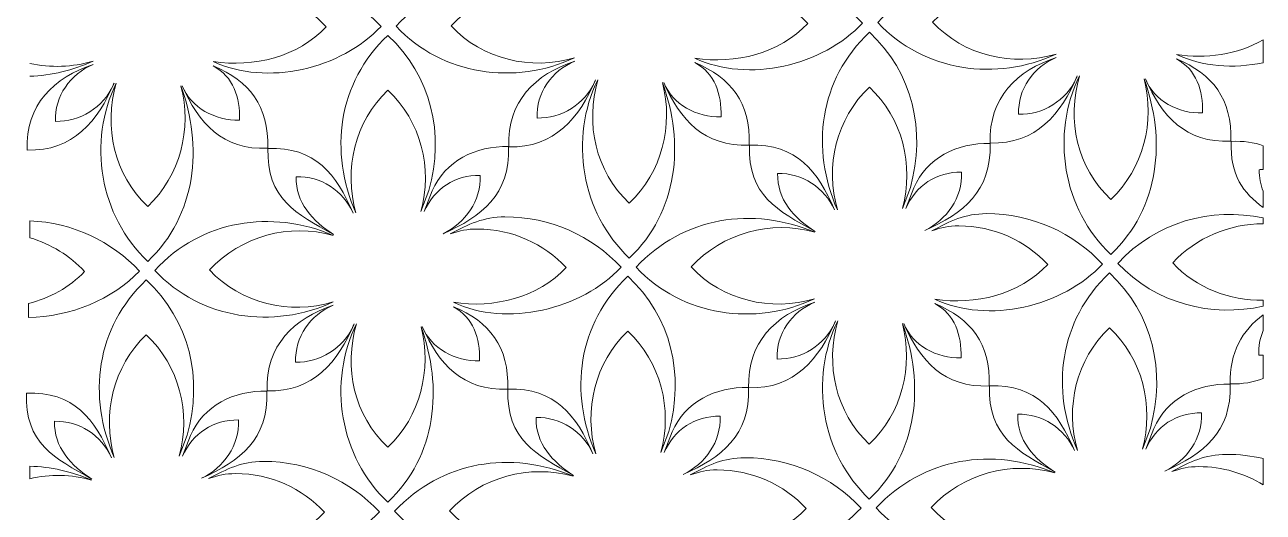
# Model space of a CAD drawing. Header units: centimetres. Extents: x -48 to 48, y -64 to 64.
# Drawn here: x 2.98 to 48.12, y -29.02 to -11.27 of the extents above; entities that cross this region are included whole.
import ezdxf

# ---------------------------------------------------------------- set-up
doc = ezdxf.new("R2010")
doc.units = ezdxf.units.CM
doc.header["$MEASUREMENT"] = 0
doc.layers.add('layer 1', color=7, linetype='Continuous')

msp = doc.modelspace()

# ---------------------------------------------------------------- linework, layer by layer
at = {"layer": 'layer 1', "color": 177, "lineweight": 9}
for points, knots in [([(40.57183, -12.33403), (38.39809, -13.34087), (35.75428, -12.98184), (34.06719, -11.1851), (34.06719, -11.1851), (35.77658, -9.34284), (38.32362, -8.95443), (40.57687, -9.91136), (40.57687, -9.91136), (38.97743, -9.45779), (37.2145, -9.93472), (36.06719, -11.17121), (36.06719, -11.17121), (37.20925, -12.3875), (38.97799, -12.80901), (40.57183, -12.33403)], [0, 0, 0, 0, 0.2, 0.2, 0.2, 0.2, 0.4, 0.4, 0.4, 0.4, 0.6, 0.6, 0.6, 0.6, 1, 1, 1, 1]), ([(23.01927, -12.4695), (20.84553, -13.47634), (18.20172, -13.11731), (16.51463, -11.32057), (16.51463, -11.32057), (18.22402, -9.47831), (20.77106, -9.0899), (23.02431, -10.04683), (23.02431, -10.04683), (21.42487, -9.59326), (19.66194, -10.07019), (18.51463, -11.30668), (18.51463, -11.30668), (19.65669, -12.52297), (21.42543, -12.94448), (23.01927, -12.4695)], [0, 0, 0, 0, 0.2, 0.2, 0.2, 0.2, 0.4, 0.4, 0.4, 0.4, 0.6, 0.6, 0.6, 0.6, 1, 1, 1, 1]), ([(27.28703, -9.99442), (27.94559, -9.64428), (28.50506, -9.36863), (29.28109, -9.36863), (29.28109, -9.36863), (30.94988, -9.36863), (32.45467, -10.07368), (33.51463, -11.20253), (33.51463, -11.20253), (32.07707, -12.75182), (29.33878, -13.40277), (27.40058, -12.48138), (27.40058, -12.48138), (28.86498, -12.71603), (30.50295, -12.30673), (31.51463, -11.21642), (31.51463, -11.21642), (30.70407, -10.35317), (29.55335, -9.81402), (28.27722, -9.81402), (28.27722, -9.81402), (27.88335, -9.81402), (27.65595, -9.87327), (27.28703, -9.99442)], [0, 0, 0, 0, 0.14285714, 0.14285714, 0.14285714, 0.14285714, 0.28571429, 0.28571429, 0.28571429, 0.28571429, 0.42857143, 0.42857143, 0.42857143, 0.42857143, 0.57142857, 0.57142857, 0.57142857, 0.57142857, 0.71428571, 0.71428571, 0.71428571, 0.71428571, 1, 1, 1, 1]), ([(9.73524, -10.11511), (10.3938, -9.76497), (10.95327, -9.48932), (11.7293, -9.48932), (11.7293, -9.48932), (13.39809, -9.48932), (14.90288, -10.19437), (15.96284, -11.32322), (15.96284, -11.32322), (14.52528, -12.87251), (11.78699, -13.52346), (9.84879, -12.60207), (9.84879, -12.60207), (11.31319, -12.83672), (12.95116, -12.42742), (13.96284, -11.33711), (13.96284, -11.33711), (13.15228, -10.47386), (12.00156, -9.93471), (10.72543, -9.93471), (10.72543, -9.93471), (10.33156, -9.93471), (10.10416, -9.99396), (9.73524, -10.11511)], [0, 0, 0, 0, 0.14285714, 0.14285714, 0.14285714, 0.14285714, 0.28571429, 0.28571429, 0.28571429, 0.28571429, 0.42857143, 0.42857143, 0.42857143, 0.42857143, 0.57142857, 0.57142857, 0.57142857, 0.57142857, 0.71428571, 0.71428571, 0.71428571, 0.71428571, 1, 1, 1, 1]), ([(17.4188, -18.06747), (17.84534, -16.48347), (17.42139, -14.77941), (16.21431, -13.65092), (16.21431, -13.65092), (15.00606, -14.794), (14.59684, -16.53249), (15.04929, -18.11863), (15.04929, -18.11863), (14.06845, -15.8893), (14.37663, -13.38972), (16.21457, -11.65092), (16.21457, -11.65092), (17.80093, -13.13399), (18.28397, -15.23138), (17.70772, -17.30369), (17.70772, -17.30369), (17.70772, -17.30369), (17.4188, -18.06747), (17.4188, -18.06747)], [0, 0, 0, 0, 0.16666667, 0.16666667, 0.16666667, 0.16666667, 0.33333333, 0.33333333, 0.33333333, 0.33333333, 0.5, 0.5, 0.5, 0.5, 0.66666667, 0.66666667, 0.66666667, 0.66666667, 1, 1, 1, 1]), ([(34.96733, -17.95388), (35.39387, -16.36988), (34.96992, -14.66582), (33.76284, -13.53733), (33.76284, -13.53733), (32.55459, -14.68041), (32.14537, -16.4189), (32.59782, -18.00504), (32.59782, -18.00504), (31.61698, -15.77571), (31.92516, -13.27613), (33.7631, -11.53733), (33.7631, -11.53733), (35.34946, -13.0204), (35.8325, -15.11779), (35.25625, -17.1901), (35.25625, -17.1901), (35.25625, -17.1901), (34.96733, -17.95388), (34.96733, -17.95388)], [0, 0, 0, 0, 0.16666667, 0.16666667, 0.16666667, 0.16666667, 0.33333333, 0.33333333, 0.33333333, 0.33333333, 0.5, 0.5, 0.5, 0.5, 0.66666667, 0.66666667, 0.66666667, 0.66666667, 1, 1, 1, 1]), ([(48.11858, -11.82031), (48.11858, -11.82031), (48.11858, -12.64971), (48.11858, -12.64971), (48.11858, -12.64971), (47.03567, -12.87074), (45.89911, -12.7956), (44.95314, -12.34591), (44.95314, -12.34591), (46.01915, -12.51671), (47.17715, -12.34627), (48.11858, -11.82031)], [0, 0, 0, 0, 0.25, 0.25, 0.25, 0.25, 0.5, 0.5, 0.5, 0.5, 1, 1, 1, 1]), ([(3.16335, -12.67103), (3.91357, -12.83915), (4.71028, -12.81584), (5.46748, -12.59019), (5.46748, -12.59019), (4.73465, -12.92962), (3.94838, -13.11382), (3.16335, -13.14002)], [0, 0, 0, 0, 0.33333333, 0.33333333, 0.33333333, 0.33333333, 1, 1, 1, 1]), ([(23.78444, -13.26618), (23.20775, -14.64572), (22.28816, -15.76137), (20.61587, -15.70857), (20.61587, -15.70857), (20.55375, -14.06032), (21.59027, -13.06451), (23.02441, -12.5916), (23.02441, -12.5916), (22.18219, -12.9426), (21.6162, -13.74215), (21.65087, -14.66221), (21.65087, -14.66221), (22.52589, -14.68983), (23.40692, -14.15159), (23.75331, -13.34053), (23.75331, -13.34053), (23.76468, -13.31393), (23.77425, -13.29336), (23.78444, -13.26618)], [0, 0, 0, 0, 0.16666667, 0.16666667, 0.16666667, 0.16666667, 0.33333333, 0.33333333, 0.33333333, 0.33333333, 0.5, 0.5, 0.5, 0.5, 0.66666667, 0.66666667, 0.66666667, 0.66666667, 1, 1, 1, 1]), ([(41.337, -13.13071), (40.76031, -14.51025), (39.84072, -15.6259), (38.16843, -15.5731), (38.16843, -15.5731), (38.10631, -13.92485), (39.14283, -12.92904), (40.57697, -12.45613), (40.57697, -12.45613), (39.73475, -12.80713), (39.16876, -13.60668), (39.20343, -14.52674), (39.20343, -14.52674), (40.07845, -14.55436), (40.95948, -14.01612), (41.30587, -13.20506), (41.30587, -13.20506), (41.31724, -13.17846), (41.32681, -13.15789), (41.337, -13.13071)], [0, 0, 0, 0, 0.16666667, 0.16666667, 0.16666667, 0.16666667, 0.33333333, 0.33333333, 0.33333333, 0.33333333, 0.5, 0.5, 0.5, 0.5, 0.66666667, 0.66666667, 0.66666667, 0.66666667, 1, 1, 1, 1]), ([(44.95443, -12.50816), (46.27314, -13.05475), (46.98601, -13.96584), (46.93763, -15.50939), (46.93763, -15.50939), (45.28355, -15.57215), (44.41458, -14.59277), (43.82244, -13.2323), (43.82244, -13.2323), (44.13191, -14.02516), (45.02831, -14.51146), (45.9093, -14.47802), (45.9093, -14.47802), (45.93512, -13.65417), (45.68142, -12.89713), (44.95443, -12.50816)], [0, 0, 0, 0, 0.2, 0.2, 0.2, 0.2, 0.4, 0.4, 0.4, 0.4, 0.6, 0.6, 0.6, 0.6, 1, 1, 1, 1]), ([(6.23265, -13.38687), (5.65596, -14.76641), (4.73637, -15.88206), (3.06408, -15.82926), (3.06408, -15.82926), (3.00196, -14.18101), (4.03848, -13.1852), (5.47262, -12.71229), (5.47262, -12.71229), (4.6304, -13.06329), (4.06441, -13.86284), (4.09908, -14.7829), (4.09908, -14.7829), (4.9741, -14.81052), (5.85513, -14.27228), (6.20152, -13.46122), (6.20152, -13.46122), (6.21289, -13.43462), (6.22246, -13.41405), (6.23265, -13.38687)], [0, 0, 0, 0, 0.16666667, 0.16666667, 0.16666667, 0.16666667, 0.33333333, 0.33333333, 0.33333333, 0.33333333, 0.5, 0.5, 0.5, 0.5, 0.66666667, 0.66666667, 0.66666667, 0.66666667, 1, 1, 1, 1]), ([(9.85008, -12.76432), (11.16879, -13.31091), (11.88166, -14.222), (11.83328, -15.76555), (11.83328, -15.76555), (10.1792, -15.82831), (9.31023, -14.84893), (8.71809, -13.48846), (8.71809, -13.48846), (9.02756, -14.28132), (9.92396, -14.76762), (10.80495, -14.73418), (10.80495, -14.73418), (10.83077, -13.91033), (10.57707, -13.15329), (9.85008, -12.76432)], [0, 0, 0, 0, 0.2, 0.2, 0.2, 0.2, 0.4, 0.4, 0.4, 0.4, 0.6, 0.6, 0.6, 0.6, 1, 1, 1, 1]), ([(27.40187, -12.64363), (28.72058, -13.19022), (29.43345, -14.10131), (29.38507, -15.64486), (29.38507, -15.64486), (27.73099, -15.70762), (26.86202, -14.72824), (26.26988, -13.36777), (26.26988, -13.36777), (26.57935, -14.16063), (27.47575, -14.64693), (28.35674, -14.61349), (28.35674, -14.61349), (28.38256, -13.78964), (28.12886, -13.0326), (27.40187, -12.64363)], [0, 0, 0, 0, 0.2, 0.2, 0.2, 0.2, 0.4, 0.4, 0.4, 0.4, 0.6, 0.6, 0.6, 0.6, 1, 1, 1, 1]), ([(8.67041, -13.49419), (9.47731, -15.68839), (9.24841, -18.19193), (7.46175, -19.88224), (7.46175, -19.88224), (5.6996, -18.23481), (5.26843, -15.51304), (6.3155, -13.38743), (6.3155, -13.38743), (5.85679, -14.9904), (6.21562, -16.71701), (7.46201, -17.88224), (7.46201, -17.88224), (8.64848, -16.75976), (9.07507, -15.05198), (8.67041, -13.49419)], [0, 0, 0, 0, 0.2, 0.2, 0.2, 0.2, 0.4, 0.4, 0.4, 0.4, 0.6, 0.6, 0.6, 0.6, 1, 1, 1, 1]), ([(26.2222, -13.3735), (27.0291, -15.5677), (26.8002, -18.07124), (25.01354, -19.76155), (25.01354, -19.76155), (23.25139, -18.11412), (22.82022, -15.39235), (23.86729, -13.26674), (23.86729, -13.26674), (23.40858, -14.86971), (23.76741, -16.59632), (25.0138, -17.76155), (25.0138, -17.76155), (26.20027, -16.63907), (26.62686, -14.93129), (26.2222, -13.3735)], [0, 0, 0, 0, 0.2, 0.2, 0.2, 0.2, 0.4, 0.4, 0.4, 0.4, 0.6, 0.6, 0.6, 0.6, 1, 1, 1, 1]), ([(43.77476, -13.23803), (44.58166, -15.43223), (44.35276, -17.93577), (42.5661, -19.62608), (42.5661, -19.62608), (40.80395, -17.97865), (40.37278, -15.25688), (41.41985, -13.13127), (41.41985, -13.13127), (40.96114, -14.73424), (41.31997, -16.46085), (42.56636, -17.62608), (42.56636, -17.62608), (43.75283, -16.5036), (44.17942, -14.79582), (43.77476, -13.23803)], [0, 0, 0, 0, 0.2, 0.2, 0.2, 0.2, 0.4, 0.4, 0.4, 0.4, 0.6, 0.6, 0.6, 0.6, 1, 1, 1, 1]), ([(14.23506, -18.90322), (13.4725, -18.4246), (12.84214, -17.73196), (12.87137, -16.79898), (12.87137, -16.79898), (13.76566, -16.76505), (14.58139, -17.30899), (14.94429, -18.12224), (14.94429, -18.12224), (14.34569, -16.71771), (13.56317, -15.70234), (11.84304, -15.76761), (11.84304, -15.76761), (11.7857, -17.59734), (12.8716, -18.14971), (14.23506, -18.90322)], [0, 0, 0, 0, 0.2, 0.2, 0.2, 0.2, 0.4, 0.4, 0.4, 0.4, 0.6, 0.6, 0.6, 0.6, 1, 1, 1, 1]), ([(17.53872, -18.07142), (17.53872, -18.07142), (17.83126, -17.31652), (17.83126, -17.31652), (17.83126, -17.31652), (18.29989, -16.2343), (19.40631, -15.66581), (20.61224, -15.7039), (20.61224, -15.7039), (20.67824, -17.45595), (19.63104, -18.24196), (18.23002, -18.87445), (18.23002, -18.87445), (19.04133, -18.47155), (19.61239, -17.68341), (19.57724, -16.75026), (19.57724, -16.75026), (18.66357, -16.7214), (17.89729, -17.2468), (17.53872, -18.07142)], [0, 0, 0, 0, 0.16666667, 0.16666667, 0.16666667, 0.16666667, 0.33333333, 0.33333333, 0.33333333, 0.33333333, 0.5, 0.5, 0.5, 0.5, 0.66666667, 0.66666667, 0.66666667, 0.66666667, 1, 1, 1, 1]), ([(31.78359, -18.78963), (31.02103, -18.31101), (30.39067, -17.61837), (30.4199, -16.68539), (30.4199, -16.68539), (31.31419, -16.65146), (32.12992, -17.1954), (32.49282, -18.00865), (32.49282, -18.00865), (31.89422, -16.60412), (31.1117, -15.58875), (29.39157, -15.65402), (29.39157, -15.65402), (29.33423, -17.48375), (30.42013, -18.03612), (31.78359, -18.78963)], [0, 0, 0, 0, 0.2, 0.2, 0.2, 0.2, 0.4, 0.4, 0.4, 0.4, 0.6, 0.6, 0.6, 0.6, 1, 1, 1, 1]), ([(35.08725, -17.95783), (35.08725, -17.95783), (35.37979, -17.20293), (35.37979, -17.20293), (35.37979, -17.20293), (35.84842, -16.12071), (36.95484, -15.55222), (38.16077, -15.59031), (38.16077, -15.59031), (38.22677, -17.34236), (37.17957, -18.12837), (35.77855, -18.76086), (35.77855, -18.76086), (36.58986, -18.35796), (37.16092, -17.56982), (37.12577, -16.63667), (37.12577, -16.63667), (36.2121, -16.60781), (35.44582, -17.13321), (35.08725, -17.95783)], [0, 0, 0, 0, 0.16666667, 0.16666667, 0.16666667, 0.16666667, 0.33333333, 0.33333333, 0.33333333, 0.33333333, 0.5, 0.5, 0.5, 0.5, 0.66666667, 0.66666667, 0.66666667, 0.66666667, 1, 1, 1, 1]), ([(48.11858, -15.66979), (48.11858, -15.66979), (48.11858, -16.54229), (48.11858, -16.54229), (48.11858, -16.54229), (48.07123, -16.54085), (48.02358, -16.54101), (47.97572, -16.54282), (47.97572, -16.54282), (47.9668, -16.82784), (48.01942, -17.09044), (48.11857, -17.33135), (48.11857, -17.33135), (48.11857, -17.33135), (48.11857, -17.91883), (48.11857, -17.91883), (48.11857, -17.91883), (47.3869, -17.39417), (46.90886, -16.7414), (46.94739, -15.51145), (46.94739, -15.51145), (47.39748, -15.49438), (47.78338, -15.55128), (48.11858, -15.66979)], [0, 0, 0, 0, 0.14285714, 0.14285714, 0.14285714, 0.14285714, 0.28571429, 0.28571429, 0.28571429, 0.28571429, 0.42857143, 0.42857143, 0.42857143, 0.42857143, 0.57142857, 0.57142857, 0.57142857, 0.57142857, 0.71428571, 0.71428571, 0.71428571, 0.71428571, 1, 1, 1, 1]), ([(14.21812, -21.35887), (12.04438, -22.36571), (9.40057, -22.00668), (7.71348, -20.20994), (7.71348, -20.20994), (9.42287, -18.36768), (11.96991, -17.97927), (14.22316, -18.9362), (14.22316, -18.9362), (12.62372, -18.48263), (10.86079, -18.95956), (9.71348, -20.19605), (9.71348, -20.19605), (10.85554, -21.41234), (12.62428, -21.83385), (14.21812, -21.35887)], [0, 0, 0, 0, 0.2, 0.2, 0.2, 0.2, 0.4, 0.4, 0.4, 0.4, 0.6, 0.6, 0.6, 0.6, 1, 1, 1, 1]), ([(31.76665, -21.24528), (29.59291, -22.25212), (26.9491, -21.89309), (25.26201, -20.09635), (25.26201, -20.09635), (26.9714, -18.25409), (29.51844, -17.86568), (31.77169, -18.82261), (31.77169, -18.82261), (30.17225, -18.36904), (28.40932, -18.84597), (27.26201, -20.08246), (27.26201, -20.08246), (28.40407, -21.29875), (30.17281, -21.72026), (31.76665, -21.24528)], [0, 0, 0, 0, 0.2, 0.2, 0.2, 0.2, 0.4, 0.4, 0.4, 0.4, 0.6, 0.6, 0.6, 0.6, 1, 1, 1, 1]), ([(48.11858, -18.30078), (48.11858, -18.30078), (48.11857, -18.51166), (48.11857, -18.51166), (48.11857, -18.51166), (46.89109, -18.50993), (45.68044, -19.01023), (44.81783, -19.93989), (44.81783, -19.93989), (45.67711, -20.85503), (46.89117, -21.32021), (48.11857, -21.29217), (48.11857, -21.29217), (48.11857, -21.29217), (48.11858, -21.51157), (48.11858, -21.51157), (48.11858, -21.51157), (46.2332, -21.93501), (44.20302, -21.429), (42.81783, -19.95378), (42.81783, -19.95378), (44.22683, -18.43526), (46.20499, -17.90451), (48.11858, -18.30078)], [0, 0, 0, 0, 0.14285714, 0.14285714, 0.14285714, 0.14285714, 0.28571429, 0.28571429, 0.28571429, 0.28571429, 0.42857143, 0.42857143, 0.42857143, 0.42857143, 0.57142857, 0.57142857, 0.57142857, 0.57142857, 0.71428571, 0.71428571, 0.71428571, 0.71428571, 1, 1, 1, 1]), ([(3.11511, -21.93188), (4.60953, -21.89916), (6.19772, -21.26902), (7.15766, -20.23447), (7.15766, -20.23447), (6.14861, -19.15983), (4.73641, -18.46926), (3.16336, -18.40541), (3.16336, -18.40541), (3.16336, -18.40541), (3.16336, -19.02255), (3.16336, -19.02255), (3.16336, -19.02255), (3.93564, -19.2476), (4.62117, -19.677), (5.15766, -20.24836), (5.15766, -20.24836), (4.61019, -20.83838), (3.88852, -21.21815), (3.11624, -21.41993), (3.11624, -21.41993), (3.11624, -21.41993), (3.11511, -21.93188), (3.11511, -21.93188)], [0, 0, 0, 0, 0.14285714, 0.14285714, 0.14285714, 0.14285714, 0.28571429, 0.28571429, 0.28571429, 0.28571429, 0.42857143, 0.42857143, 0.42857143, 0.42857143, 0.57142857, 0.57142857, 0.57142857, 0.57142857, 0.71428571, 0.71428571, 0.71428571, 0.71428571, 1, 1, 1, 1]), ([(18.48588, -18.88379), (19.14444, -18.53365), (19.70391, -18.258), (20.47994, -18.258), (20.47994, -18.258), (22.14873, -18.258), (23.65352, -18.96305), (24.71348, -20.0919), (24.71348, -20.0919), (23.27592, -21.64119), (20.53763, -22.29214), (18.59943, -21.37075), (18.59943, -21.37075), (20.06383, -21.6054), (21.7018, -21.1961), (22.71348, -20.10579), (22.71348, -20.10579), (21.90292, -19.24254), (20.7522, -18.70339), (19.47607, -18.70339), (19.47607, -18.70339), (19.0822, -18.70339), (18.8548, -18.76264), (18.48588, -18.88379)], [0, 0, 0, 0, 0.14285714, 0.14285714, 0.14285714, 0.14285714, 0.28571429, 0.28571429, 0.28571429, 0.28571429, 0.42857143, 0.42857143, 0.42857143, 0.42857143, 0.57142857, 0.57142857, 0.57142857, 0.57142857, 0.71428571, 0.71428571, 0.71428571, 0.71428571, 1, 1, 1, 1]), ([(36.03441, -18.7702), (36.69297, -18.42006), (37.25244, -18.14441), (38.02847, -18.14441), (38.02847, -18.14441), (39.69726, -18.14441), (41.20205, -18.84946), (42.26201, -19.97831), (42.26201, -19.97831), (40.82445, -21.5276), (38.08616, -22.17855), (36.14796, -21.25716), (36.14796, -21.25716), (37.61236, -21.49181), (39.25033, -21.08251), (40.26201, -19.9922), (40.26201, -19.9922), (39.45145, -19.12895), (38.30073, -18.5898), (37.0246, -18.5898), (37.0246, -18.5898), (36.63073, -18.5898), (36.40333, -18.64905), (36.03441, -18.7702)], [0, 0, 0, 0, 0.14285714, 0.14285714, 0.14285714, 0.14285714, 0.28571429, 0.28571429, 0.28571429, 0.28571429, 0.42857143, 0.42857143, 0.42857143, 0.42857143, 0.57142857, 0.57142857, 0.57142857, 0.57142857, 0.71428571, 0.71428571, 0.71428571, 0.71428571, 1, 1, 1, 1]), ([(43.71565, -26.71932), (44.14219, -25.13532), (43.71824, -23.43126), (42.51116, -22.30277), (42.51116, -22.30277), (41.30291, -23.44585), (40.89369, -25.18434), (41.34614, -26.77048), (41.34614, -26.77048), (40.3653, -24.54115), (40.67348, -22.04157), (42.51142, -20.30277), (42.51142, -20.30277), (44.09778, -21.78584), (44.58082, -23.88323), (44.00457, -25.95554), (44.00457, -25.95554), (44.00457, -25.95554), (43.71565, -26.71932), (43.71565, -26.71932)], [0, 0, 0, 0, 0.16666667, 0.16666667, 0.16666667, 0.16666667, 0.33333333, 0.33333333, 0.33333333, 0.33333333, 0.5, 0.5, 0.5, 0.5, 0.66666667, 0.66666667, 0.66666667, 0.66666667, 1, 1, 1, 1]), ([(8.6113, -26.97548), (9.03784, -25.39148), (8.61389, -23.68742), (7.40681, -22.55893), (7.40681, -22.55893), (6.19856, -23.70201), (5.78934, -25.4405), (6.24179, -27.02664), (6.24179, -27.02664), (5.26095, -24.79731), (5.56913, -22.29773), (7.40707, -20.55893), (7.40707, -20.55893), (8.99343, -22.042), (9.47647, -24.13939), (8.90022, -26.2117), (8.90022, -26.2117), (8.90022, -26.2117), (8.6113, -26.97548), (8.6113, -26.97548)], [0, 0, 0, 0, 0.16666667, 0.16666667, 0.16666667, 0.16666667, 0.33333333, 0.33333333, 0.33333333, 0.33333333, 0.5, 0.5, 0.5, 0.5, 0.66666667, 0.66666667, 0.66666667, 0.66666667, 1, 1, 1, 1]), ([(26.16386, -26.84001), (26.5904, -25.25601), (26.16645, -23.55195), (24.95937, -22.42346), (24.95937, -22.42346), (23.75112, -23.56654), (23.3419, -25.30503), (23.79435, -26.89117), (23.79435, -26.89117), (22.81351, -24.66184), (23.12169, -22.16226), (24.95963, -20.42346), (24.95963, -20.42346), (26.54599, -21.90653), (27.02903, -24.00392), (26.45278, -26.07623), (26.45278, -26.07623), (26.45278, -26.07623), (26.16386, -26.84001), (26.16386, -26.84001)], [0, 0, 0, 0, 0.16666667, 0.16666667, 0.16666667, 0.16666667, 0.33333333, 0.33333333, 0.33333333, 0.33333333, 0.5, 0.5, 0.5, 0.5, 0.66666667, 0.66666667, 0.66666667, 0.66666667, 1, 1, 1, 1]), ([(14.98329, -22.15555), (14.4066, -23.53509), (13.48701, -24.65074), (11.81472, -24.59794), (11.81472, -24.59794), (11.7526, -22.94969), (12.78912, -21.95388), (14.22326, -21.48097), (14.22326, -21.48097), (13.38104, -21.83197), (12.81505, -22.63152), (12.84972, -23.55158), (12.84972, -23.55158), (13.72474, -23.5792), (14.60577, -23.04096), (14.95216, -22.2299), (14.95216, -22.2299), (14.96353, -22.2033), (14.9731, -22.18273), (14.98329, -22.15555)], [0, 0, 0, 0, 0.16666667, 0.16666667, 0.16666667, 0.16666667, 0.33333333, 0.33333333, 0.33333333, 0.33333333, 0.5, 0.5, 0.5, 0.5, 0.66666667, 0.66666667, 0.66666667, 0.66666667, 1, 1, 1, 1]), ([(18.60072, -21.533), (19.91943, -22.07959), (20.6323, -22.99068), (20.58392, -24.53423), (20.58392, -24.53423), (18.92984, -24.59699), (18.06087, -23.61761), (17.46873, -22.25714), (17.46873, -22.25714), (17.7782, -23.05), (18.6746, -23.5363), (19.55559, -23.50286), (19.55559, -23.50286), (19.58141, -22.67901), (19.32771, -21.92197), (18.60072, -21.533)], [0, 0, 0, 0, 0.2, 0.2, 0.2, 0.2, 0.4, 0.4, 0.4, 0.4, 0.6, 0.6, 0.6, 0.6, 1, 1, 1, 1]), ([(32.53182, -22.04196), (31.95513, -23.4215), (31.03554, -24.53715), (29.36325, -24.48435), (29.36325, -24.48435), (29.30113, -22.8361), (30.33765, -21.84029), (31.77179, -21.36738), (31.77179, -21.36738), (30.92957, -21.71838), (30.36358, -22.51793), (30.39825, -23.43799), (30.39825, -23.43799), (31.27327, -23.46561), (32.1543, -22.92737), (32.50069, -22.11631), (32.50069, -22.11631), (32.51206, -22.08971), (32.52163, -22.06914), (32.53182, -22.04196)], [0, 0, 0, 0, 0.16666667, 0.16666667, 0.16666667, 0.16666667, 0.33333333, 0.33333333, 0.33333333, 0.33333333, 0.5, 0.5, 0.5, 0.5, 0.66666667, 0.66666667, 0.66666667, 0.66666667, 1, 1, 1, 1]), ([(36.14925, -21.41941), (37.46796, -21.966), (38.18083, -22.87709), (38.13245, -24.42064), (38.13245, -24.42064), (36.47837, -24.4834), (35.6094, -23.50402), (35.01726, -22.14355), (35.01726, -22.14355), (35.32673, -22.93641), (36.22313, -23.42271), (37.10412, -23.38927), (37.10412, -23.38927), (37.12994, -22.56542), (36.87624, -21.80838), (36.14925, -21.41941)], [0, 0, 0, 0, 0.2, 0.2, 0.2, 0.2, 0.4, 0.4, 0.4, 0.4, 0.6, 0.6, 0.6, 0.6, 1, 1, 1, 1]), ([(34.96958, -22.14928), (35.77648, -24.34348), (35.54758, -26.84702), (33.76092, -28.53733), (33.76092, -28.53733), (31.99877, -26.8899), (31.5676, -24.16813), (32.61467, -22.04252), (32.61467, -22.04252), (32.15596, -23.64549), (32.51479, -25.3721), (33.76118, -26.53733), (33.76118, -26.53733), (34.94765, -25.41485), (35.37424, -23.70707), (34.96958, -22.14928)], [0, 0, 0, 0, 0.2, 0.2, 0.2, 0.2, 0.4, 0.4, 0.4, 0.4, 0.6, 0.6, 0.6, 0.6, 1, 1, 1, 1]), ([(48.11857, -21.82705), (48.11857, -21.82705), (48.11857, -22.40145), (48.11857, -22.40145), (48.11857, -22.40145), (48.00138, -22.67624), (47.94214, -22.9787), (47.95407, -23.29542), (47.95407, -23.29542), (48.00892, -23.29715), (48.06381, -23.29665), (48.11858, -23.29401), (48.11858, -23.29401), (48.11858, -23.29401), (48.11858, -24.1462), (48.11858, -24.1462), (48.11858, -24.1462), (47.76837, -24.2849), (47.37123, -24.35605), (46.91907, -24.34178), (46.91907, -24.34178), (46.87641, -23.2098), (47.35193, -22.38553), (48.11857, -21.82705)], [0, 0, 0, 0, 0.14285714, 0.14285714, 0.14285714, 0.14285714, 0.28571429, 0.28571429, 0.28571429, 0.28571429, 0.42857143, 0.42857143, 0.42857143, 0.42857143, 0.57142857, 0.57142857, 0.57142857, 0.57142857, 0.71428571, 0.71428571, 0.71428571, 0.71428571, 1, 1, 1, 1]), ([(17.42105, -22.26287), (18.22795, -24.45707), (17.99905, -26.96061), (16.21239, -28.65092), (16.21239, -28.65092), (14.45024, -27.00349), (14.01907, -24.28172), (15.06614, -22.15611), (15.06614, -22.15611), (14.60743, -23.75908), (14.96626, -25.48569), (16.21265, -26.65092), (16.21265, -26.65092), (17.39912, -25.52844), (17.82571, -23.82066), (17.42105, -22.26287)], [0, 0, 0, 0, 0.2, 0.2, 0.2, 0.2, 0.4, 0.4, 0.4, 0.4, 0.6, 0.6, 0.6, 0.6, 1, 1, 1, 1]), ([(40.53191, -27.55507), (39.76935, -27.07645), (39.13899, -26.38381), (39.16822, -25.45083), (39.16822, -25.45083), (40.06251, -25.4169), (40.87824, -25.96084), (41.24114, -26.77409), (41.24114, -26.77409), (40.64254, -25.36956), (39.86002, -24.35419), (38.13989, -24.41946), (38.13989, -24.41946), (38.08255, -26.24919), (39.16845, -26.80156), (40.53191, -27.55507)], [0, 0, 0, 0, 0.2, 0.2, 0.2, 0.2, 0.4, 0.4, 0.4, 0.4, 0.6, 0.6, 0.6, 0.6, 1, 1, 1, 1]), ([(43.83557, -26.72327), (43.83557, -26.72327), (44.12811, -25.96837), (44.12811, -25.96837), (44.12811, -25.96837), (44.59674, -24.88615), (45.70316, -24.31766), (46.90909, -24.35575), (46.90909, -24.35575), (46.97509, -26.1078), (45.92789, -26.89381), (44.52687, -27.5263), (44.52687, -27.5263), (45.33818, -27.1234), (45.90924, -26.33526), (45.87409, -25.40211), (45.87409, -25.40211), (44.96042, -25.37325), (44.19414, -25.89865), (43.83557, -26.72327)], [0, 0, 0, 0, 0.16666667, 0.16666667, 0.16666667, 0.16666667, 0.33333333, 0.33333333, 0.33333333, 0.33333333, 0.5, 0.5, 0.5, 0.5, 0.66666667, 0.66666667, 0.66666667, 0.66666667, 1, 1, 1, 1]), ([(5.42756, -27.81123), (4.665, -27.33261), (4.03464, -26.63997), (4.06387, -25.70699), (4.06387, -25.70699), (4.95816, -25.67306), (5.77389, -26.217), (6.13679, -27.03025), (6.13679, -27.03025), (5.53819, -25.62572), (4.75567, -24.61035), (3.03554, -24.67562), (3.03554, -24.67562), (2.9782, -26.50535), (4.0641, -27.05772), (5.42756, -27.81123), (5.42756, -27.81123), (5.42761, -27.81125), (5.42766, -27.81129), (5.42771, -27.81131)], [0, 0, 0, 0, 0.16666667, 0.16666667, 0.16666667, 0.16666667, 0.33333333, 0.33333333, 0.33333333, 0.33333333, 0.5, 0.5, 0.5, 0.5, 0.66666667, 0.66666667, 0.66666667, 0.66666667, 1, 1, 1, 1]), ([(8.73122, -26.97943), (8.73122, -26.97943), (9.02376, -26.22453), (9.02376, -26.22453), (9.02376, -26.22453), (9.49239, -25.14231), (10.59881, -24.57382), (11.80474, -24.61191), (11.80474, -24.61191), (11.87074, -26.36396), (10.82354, -27.14997), (9.42252, -27.78246), (9.42252, -27.78246), (10.23383, -27.37956), (10.80489, -26.59142), (10.76974, -25.65827), (10.76974, -25.65827), (9.85607, -25.62941), (9.08979, -26.15481), (8.73122, -26.97943)], [0, 0, 0, 0, 0.16666667, 0.16666667, 0.16666667, 0.16666667, 0.33333333, 0.33333333, 0.33333333, 0.33333333, 0.5, 0.5, 0.5, 0.5, 0.66666667, 0.66666667, 0.66666667, 0.66666667, 1, 1, 1, 1]), ([(22.98012, -27.67576), (22.21756, -27.19714), (21.5872, -26.5045), (21.61643, -25.57152), (21.61643, -25.57152), (22.51072, -25.53759), (23.32645, -26.08153), (23.68935, -26.89478), (23.68935, -26.89478), (23.09075, -25.49025), (22.30823, -24.47488), (20.5881, -24.54015), (20.5881, -24.54015), (20.53076, -26.36988), (21.61666, -26.92225), (22.98012, -27.67576)], [0, 0, 0, 0, 0.2, 0.2, 0.2, 0.2, 0.4, 0.4, 0.4, 0.4, 0.6, 0.6, 0.6, 0.6, 1, 1, 1, 1]), ([(26.28378, -26.84396), (26.28378, -26.84396), (26.57632, -26.08906), (26.57632, -26.08906), (26.57632, -26.08906), (27.04495, -25.00684), (28.15137, -24.43835), (29.3573, -24.47644), (29.3573, -24.47644), (29.4233, -26.22849), (28.3761, -27.0145), (26.97508, -27.64699), (26.97508, -27.64699), (27.78639, -27.24409), (28.35745, -26.45595), (28.3223, -25.5228), (28.3223, -25.5228), (27.40863, -25.49394), (26.64235, -26.01934), (26.28378, -26.84396)], [0, 0, 0, 0, 0.16666667, 0.16666667, 0.16666667, 0.16666667, 0.33333333, 0.33333333, 0.33333333, 0.33333333, 0.5, 0.5, 0.5, 0.5, 0.66666667, 0.66666667, 0.66666667, 0.66666667, 1, 1, 1, 1]), ([(40.51497, -30.01072), (38.34123, -31.01756), (35.69742, -30.65853), (34.01033, -28.86179), (34.01033, -28.86179), (35.71972, -27.01953), (38.26676, -26.63112), (40.52001, -27.58805), (40.52001, -27.58805), (38.92057, -27.13448), (37.15764, -27.61141), (36.01033, -28.8479), (36.01033, -28.8479), (37.15239, -30.06419), (38.92113, -30.4857), (40.51497, -30.01072)], [0, 0, 0, 0, 0.2, 0.2, 0.2, 0.2, 0.4, 0.4, 0.4, 0.4, 0.6, 0.6, 0.6, 0.6, 1, 1, 1, 1]), ([(22.96318, -30.13141), (20.78944, -31.13825), (18.14563, -30.77922), (16.45854, -28.98248), (16.45854, -28.98248), (18.16793, -27.14022), (20.71497, -26.75181), (22.96822, -27.70874), (22.96822, -27.70874), (21.36878, -27.25517), (19.60585, -27.7321), (18.45854, -28.96859), (18.45854, -28.96859), (19.6006, -30.18488), (21.36934, -30.60639), (22.96318, -30.13141)], [0, 0, 0, 0, 0.2, 0.2, 0.2, 0.2, 0.4, 0.4, 0.4, 0.4, 0.6, 0.6, 0.6, 0.6, 1, 1, 1, 1]), ([(27.23094, -27.65633), (27.8895, -27.30619), (28.44897, -27.03054), (29.225, -27.03054), (29.225, -27.03054), (30.89379, -27.03054), (32.39858, -27.73559), (33.45854, -28.86444), (33.45854, -28.86444), (32.02098, -30.41373), (29.28269, -31.06468), (27.34449, -30.14329), (27.34449, -30.14329), (28.80889, -30.37794), (30.44686, -29.96864), (31.45854, -28.87833), (31.45854, -28.87833), (30.64798, -28.01508), (29.49726, -27.47593), (28.22113, -27.47593), (28.22113, -27.47593), (27.82726, -27.47593), (27.59986, -27.53518), (27.23094, -27.65633)], [0, 0, 0, 0, 0.14285714, 0.14285714, 0.14285714, 0.14285714, 0.28571429, 0.28571429, 0.28571429, 0.28571429, 0.42857143, 0.42857143, 0.42857143, 0.42857143, 0.57142857, 0.57142857, 0.57142857, 0.57142857, 0.71428571, 0.71428571, 0.71428571, 0.71428571, 1, 1, 1, 1]), ([(48.11858, -27.06586), (48.11858, -27.06586), (48.11858, -28.0254), (48.11858, -28.0254), (48.11858, -28.0254), (47.43774, -27.60064), (46.63386, -27.35524), (45.77292, -27.35524), (45.77292, -27.35524), (45.37905, -27.35524), (45.15165, -27.41449), (44.78273, -27.53564), (44.78273, -27.53564), (45.44129, -27.1855), (46.00076, -26.90985), (46.77679, -26.90985), (46.77679, -26.90985), (47.23859, -26.90985), (47.68785, -26.96384), (48.11858, -27.06586)], [0, 0, 0, 0, 0.16666667, 0.16666667, 0.16666667, 0.16666667, 0.33333333, 0.33333333, 0.33333333, 0.33333333, 0.5, 0.5, 0.5, 0.5, 0.66666667, 0.66666667, 0.66666667, 0.66666667, 1, 1, 1, 1]), ([(3.16335, -27.79631), (3.8975, -27.62364), (4.67416, -27.63394), (5.41566, -27.84421), (5.41566, -27.84421), (4.683, -27.53306), (3.91926, -27.36413), (3.16335, -27.34119), (3.16335, -27.34119), (3.16335, -27.34119), (3.16335, -27.79631), (3.16335, -27.79631)], [0, 0, 0, 0, 0.25, 0.25, 0.25, 0.25, 0.5, 0.5, 0.5, 0.5, 1, 1, 1, 1]), ([(9.67838, -27.7918), (10.33694, -27.44166), (10.89641, -27.16601), (11.67244, -27.16601), (11.67244, -27.16601), (13.34123, -27.16601), (14.84602, -27.87106), (15.90598, -28.99991), (15.90598, -28.99991), (14.46842, -30.5492), (11.73013, -31.20015), (9.79193, -30.27876), (9.79193, -30.27876), (11.25633, -30.51341), (12.8943, -30.10411), (13.90598, -29.0138), (13.90598, -29.0138), (13.09542, -28.15055), (11.9447, -27.6114), (10.66857, -27.6114), (10.66857, -27.6114), (10.2747, -27.6114), (10.0473, -27.67065), (9.67838, -27.7918)], [0, 0, 0, 0, 0.14285714, 0.14285714, 0.14285714, 0.14285714, 0.28571429, 0.28571429, 0.28571429, 0.28571429, 0.42857143, 0.42857143, 0.42857143, 0.42857143, 0.57142857, 0.57142857, 0.57142857, 0.57142857, 0.71428571, 0.71428571, 0.71428571, 0.71428571, 1, 1, 1, 1])]:
    msp.add_open_spline(points, degree=3, knots=knots, dxfattribs=at)

doc.saveas('drawing.dxf')
